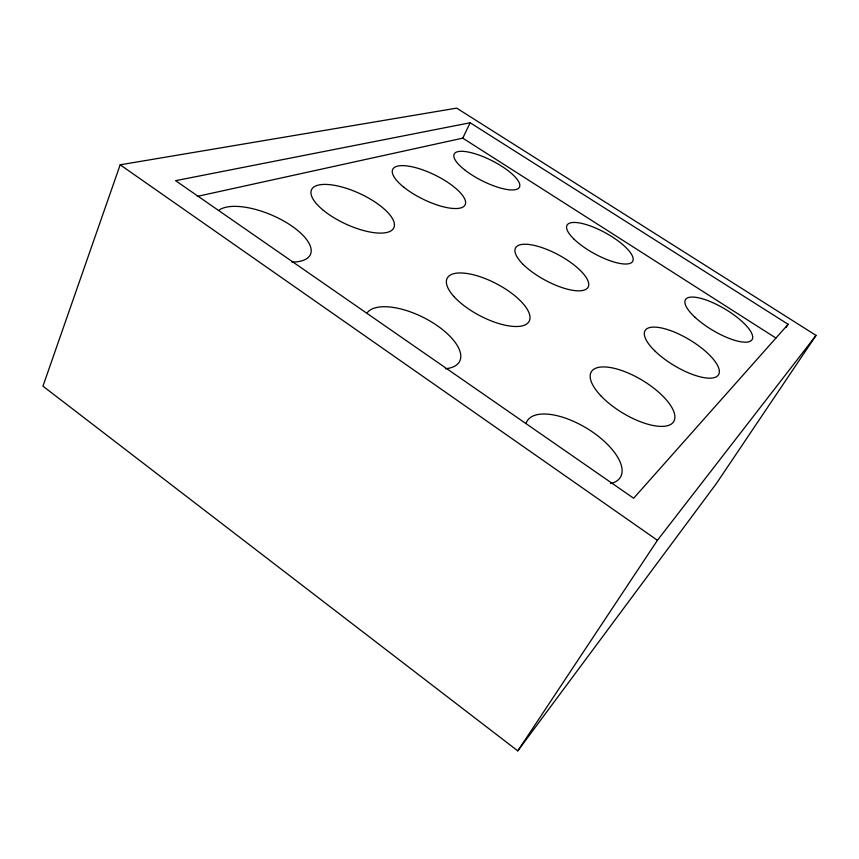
<?xml version="1.0" encoding="UTF-8"?>
<svg xmlns="http://www.w3.org/2000/svg" width="859" height="859" viewBox="0 0 859 859"><rect width="100%" height="100%" fill="white"/><g stroke="black" fill="none" stroke-linecap="round" stroke-linejoin="round"><path stroke-width="1.29" d="M120.174 164.81L42.95 386.163L517.784 750.873L716.32 483.617L816.05 335.407L456.666 108.127L120.174 164.81L657.436 540.29L816.05 335.407M197.323 196.378L462.765 138.138L470.152 122.762L788.143 324.315L786.006 327.558M517.784 750.873L657.436 540.29M788.143 324.315L633.652 498.252L175.58 180.669L470.152 122.762M462.765 138.138L775.902 338.038M526.234 422.886A54.461 24.546 31.1 0 1 594.568 433.451A54.461 24.546 31.1 0 1 610.534 483.531M367.244 312.687A52.335 22.914 26.6 0 1 438.605 326.624A52.335 22.914 26.6 0 1 445.445 368.747M219.185 210.068A51.443 20.981 23 0 1 293.08 226.926A51.443 20.981 23 0 1 291.942 262.092M322.608 209.703A45.323 16.75 24.8 0 0 392.778 229.385A45.323 16.75 24.8 0 0 342.666 187.208A45.323 16.75 24.8 0 0 322.608 209.703M403.913 187.294A40.309 13.465 26.1 0 0 464.655 205.58A40.309 13.465 26.1 0 0 418.215 168.385A40.309 13.465 26.1 0 0 403.913 187.294M465.342 170.383A36.583 11.178 26.9 0 0 519.255 187.509A36.583 11.178 26.9 0 0 475.854 154.008A36.583 11.178 26.9 0 0 465.342 170.383M574.156 239.285A37.474 11.779 28.8 0 0 631.054 262.897A37.474 11.779 28.8 0 0 594.299 227.495A37.474 11.779 28.8 0 0 574.156 239.285M522.53 263.788A41.253 14.302 28.4 0 0 585.913 289.343A41.253 14.302 28.4 0 0 546.979 249.464A41.253 14.302 28.4 0 0 522.53 263.788M453.842 296.419A46.3 18.007 27.7 0 0 526.041 324.412A46.3 18.007 27.7 0 0 484.659 278.37A46.3 18.007 27.7 0 0 453.842 296.419M600.795 395.741A48.147 19.07 31.1 0 0 672.737 422.853A48.147 19.07 31.1 0 0 624.064 371.367A48.147 19.07 31.1 0 0 600.795 395.741M654.655 350.73A42.832 15 31 0 0 717.813 375.651A42.832 15 31 0 0 672.994 331.531A42.832 15 31 0 0 654.655 350.73M694.888 317.164A38.838 12.273 30.9 0 0 751.571 340.293A38.838 12.273 30.9 0 0 709.899 301.434A38.838 12.273 30.9 0 0 694.888 317.164"/></g></svg>
